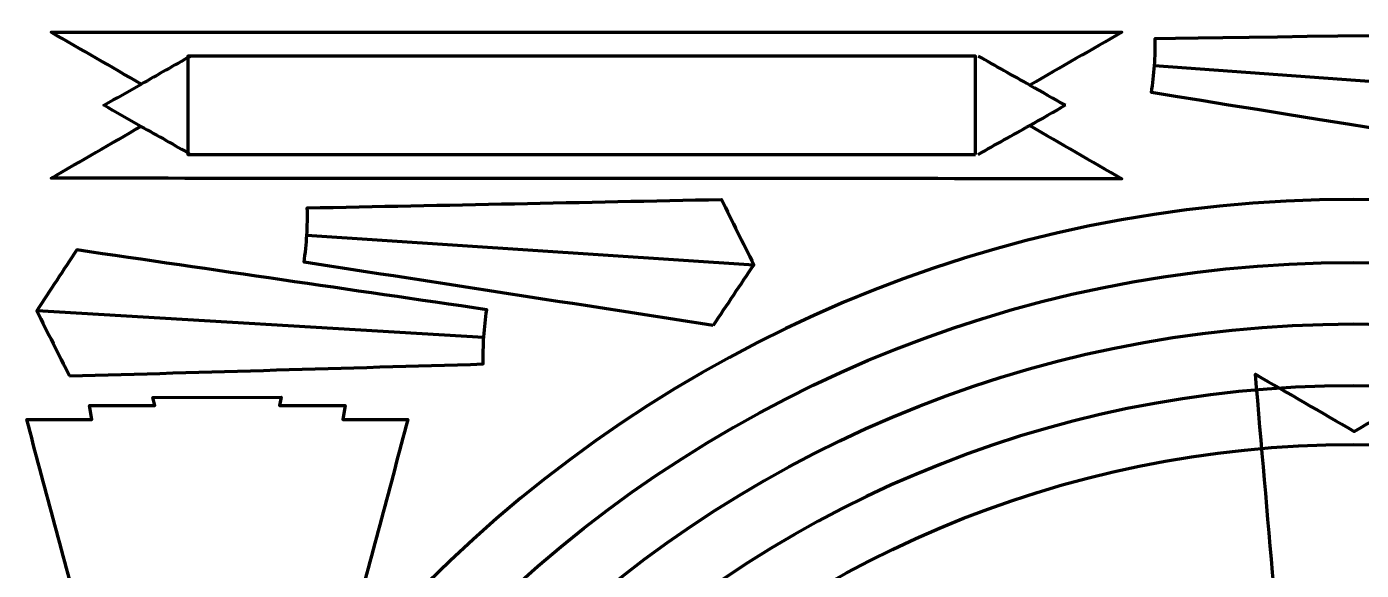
# Model space of a CAD drawing. Header units: inches. Extents: x -151 to 18, y -59 to 24.
# Drawn here: x -70.1 to -52.99, y 17.15 to 24.12 of the extents above; entities that cross this region are included whole.
import ezdxf

# ---------------------------------------------------------------- set-up
doc = ezdxf.new("R2010")
doc.units = ezdxf.units.IN
doc.header["$MEASUREMENT"] = 0
doc.layers.add('Layer 1', color=7, linetype='Continuous')

msp = doc.modelspace()

# ---------------------------------------------------------------- linework, layer by layer
at = {"layer": 'Layer 1', "color": 7}
for points, knots in [([(-56.782, 23.113), (-56.934, 23.201), (-57.086, 23.286), (-57.237, 23.371), (-57.237, 23.371), (-56.844, 23.598), (-56.451, 23.825), (-56.057, 24.052), (-56.057, 24.052), (-56.057, 24.052), (-69.79, 24.052), (-69.79, 24.052), (-69.79, 24.052), (-69.404, 23.83), (-69.019, 23.607), (-68.633, 23.384), (-68.633, 23.384), (-68.793, 23.294), (-68.952, 23.204), (-69.112, 23.113), (-69.112, 23.113), (-68.958, 23.023), (-68.798, 22.933), (-68.637, 22.843), (-68.637, 22.843), (-69.021, 22.621), (-69.405, 22.399), (-69.79, 22.177), (-69.79, 22.177), (-65.212, 22.175), (-60.635, 22.173), (-56.057, 22.171), (-56.057, 22.171), (-56.452, 22.399), (-56.846, 22.627), (-57.24, 22.854), (-57.24, 22.854), (-57.087, 22.939), (-56.935, 23.025), (-56.782, 23.113)], [0, 0, 0, 0, 0.090909, 0.090909, 0.090909, 0.090909, 0.181818, 0.181818, 0.181818, 0.181818, 0.272727, 0.272727, 0.272727, 0.272727, 0.363636, 0.363636, 0.363636, 0.363636, 0.454545, 0.454545, 0.454545, 0.454545, 0.545455, 0.545455, 0.545455, 0.545455, 0.636364, 0.636364, 0.636364, 0.636364, 0.727273, 0.727273, 0.727273, 0.727273, 0.818182, 0.818182, 0.818182, 0.818182, 1, 1, 1, 1]), ([(-45.215, 21.587), (-45.428, 22.027), (-45.642, 22.468), (-45.856, 22.909), (-45.856, 22.909), (-45.856, 22.909), (-45.03, 24.121), (-45.03, 24.121), (-45.03, 24.121), (-45.097, 24.12), (-53.006, 24.008), (-55.63, 23.971), (-55.63, 23.971), (-55.628, 23.855), (-55.631, 23.739), (-55.64, 23.623), (-55.64, 23.623), (-55.647, 23.507), (-55.66, 23.392), (-55.679, 23.276), (-55.679, 23.276), (-52.513, 22.765), (-45.281, 21.597), (-45.215, 21.587)], [0, 0, 0, 0, 0.142857, 0.142857, 0.142857, 0.142857, 0.285714, 0.285714, 0.285714, 0.285714, 0.428571, 0.428571, 0.428571, 0.428571, 0.571429, 0.571429, 0.571429, 0.571429, 0.714286, 0.714286, 0.714286, 0.714286, 1, 1, 1, 1]), ([(-57.937, 22.483), (-57.937, 22.483), (-68.035, 22.483), (-68.035, 22.483), (-68.035, 22.483), (-68.035, 22.483), (-68.035, 23.745), (-68.035, 23.745), (-68.035, 23.745), (-68.035, 23.745), (-57.937, 23.745), (-57.937, 23.745), (-57.937, 23.745), (-57.937, 23.745), (-57.937, 22.483), (-57.937, 22.483)], [0, 0, 0, 0, 0.2, 0.2, 0.2, 0.2, 0.4, 0.4, 0.4, 0.4, 0.6, 0.6, 0.6, 0.6, 1, 1, 1, 1]), ([(-61.299, 20.29), (-61.126, 20.549), (-60.952, 20.808), (-60.779, 21.067), (-60.779, 21.067), (-60.916, 21.347), (-61.055, 21.626), (-61.192, 21.906), (-61.192, 21.906), (-62.963, 21.869), (-64.733, 21.833), (-66.503, 21.797), (-66.503, 21.797), (-66.503, 21.797), (-66.504, 21.796), (-66.504, 21.796), (-66.504, 21.796), (-66.501, 21.68), (-66.503, 21.564), (-66.509, 21.448), (-66.509, 21.448), (-66.516, 21.333), (-66.528, 21.216), (-66.545, 21.101), (-66.545, 21.101), (-64.797, 20.831), (-63.047, 20.56), (-61.299, 20.29)], [0, 0, 0, 0, 0.125, 0.125, 0.125, 0.125, 0.25, 0.25, 0.25, 0.25, 0.375, 0.375, 0.375, 0.375, 0.5, 0.5, 0.5, 0.5, 0.625, 0.625, 0.625, 0.625, 0.75, 0.75, 0.75, 0.75, 1, 1, 1, 1]), ([(-69.554, 19.642), (-69.693, 19.92), (-69.834, 20.199), (-69.973, 20.477), (-69.973, 20.477), (-69.802, 20.737), (-69.63, 20.998), (-69.459, 21.258), (-69.459, 21.258), (-67.706, 21.002), (-65.955, 20.746), (-64.202, 20.491), (-64.202, 20.491), (-64.202, 20.491), (-64.202, 20.49), (-64.202, 20.49), (-64.202, 20.49), (-64.219, 20.376), (-64.231, 20.26), (-64.24, 20.144), (-64.24, 20.144), (-64.247, 20.028), (-64.249, 19.911), (-64.247, 19.795), (-64.247, 19.795), (-66.015, 19.744), (-67.785, 19.692), (-69.554, 19.642)], [0, 0, 0, 0, 0.125, 0.125, 0.125, 0.125, 0.25, 0.25, 0.25, 0.25, 0.375, 0.375, 0.375, 0.375, 0.5, 0.5, 0.5, 0.5, 0.625, 0.625, 0.625, 0.625, 0.75, 0.75, 0.75, 0.75, 1, 1, 1, 1]), ([(-66.497, 16.542), (-66.497, 16.542), (-65.894, 16.542), (-65.894, 16.542), (-65.894, 16.542), (-65.667, 17.389), (-65.44, 18.237), (-65.213, 19.084), (-65.213, 19.084), (-65.213, 19.084), (-66.049, 19.084), (-66.049, 19.084), (-66.049, 19.084), (-66.049, 19.084), (-66.018, 19.262), (-66.018, 19.262), (-66.018, 19.262), (-66.018, 19.262), (-66.862, 19.262), (-66.862, 19.262), (-66.862, 19.262), (-66.862, 19.262), (-66.838, 19.37), (-66.838, 19.37), (-66.838, 19.37), (-66.838, 19.37), (-68.484, 19.367), (-68.484, 19.367), (-68.484, 19.367), (-68.484, 19.367), (-68.459, 19.262), (-68.459, 19.262), (-68.459, 19.262), (-68.459, 19.262), (-69.297, 19.262), (-69.297, 19.262), (-69.297, 19.262), (-69.297, 19.262), (-69.266, 19.084), (-69.266, 19.084), (-69.266, 19.084), (-69.266, 19.084), (-70.102, 19.084), (-70.102, 19.084), (-70.102, 19.084), (-69.875, 18.237), (-69.647, 17.389), (-69.421, 16.542), (-69.421, 16.542), (-69.421, 16.542), (-68.818, 16.542), (-68.818, 16.542), (-68.818, 16.542), (-68.818, 16.542), (-68.64, 15.532), (-68.64, 15.532), (-68.64, 15.532), (-68.64, 15.532), (-68.15, 15.532), (-68.15, 15.532), (-68.15, 15.532), (-68.15, 15.532), (-68.06, 14.522), (-68.06, 14.522), (-68.06, 14.522), (-68.06, 14.522), (-67.263, 14.522), (-67.263, 14.522), (-67.263, 14.522), (-67.263, 14.522), (-67.174, 15.532), (-67.174, 15.532), (-67.174, 15.532), (-67.174, 15.532), (-66.675, 15.532), (-66.675, 15.532), (-66.675, 15.532), (-66.675, 15.532), (-66.497, 16.542), (-66.497, 16.542)], [0, 0, 0, 0, 0.047619, 0.047619, 0.047619, 0.047619, 0.095238, 0.095238, 0.095238, 0.095238, 0.142857, 0.142857, 0.142857, 0.142857, 0.190476, 0.190476, 0.190476, 0.190476, 0.238095, 0.238095, 0.238095, 0.238095, 0.285714, 0.285714, 0.285714, 0.285714, 0.333333, 0.333333, 0.333333, 0.333333, 0.380952, 0.380952, 0.380952, 0.380952, 0.428571, 0.428571, 0.428571, 0.428571, 0.47619, 0.47619, 0.47619, 0.47619, 0.52381, 0.52381, 0.52381, 0.52381, 0.571429, 0.571429, 0.571429, 0.571429, 0.619048, 0.619048, 0.619048, 0.619048, 0.666667, 0.666667, 0.666667, 0.666667, 0.714286, 0.714286, 0.714286, 0.714286, 0.761905, 0.761905, 0.761905, 0.761905, 0.809524, 0.809524, 0.809524, 0.809524, 0.857143, 0.857143, 0.857143, 0.857143, 0.904762, 0.904762, 0.904762, 0.904762, 1, 1, 1, 1])]:
    msp.add_open_spline(points, degree=3, knots=knots, dxfattribs=at)
at = {"layer": 'Layer 1', "color": 240, "lineweight": 70}
for points, knots in [([(-56.782, 23.113), (-56.934, 23.201), (-57.086, 23.286), (-57.237, 23.371), (-57.237, 23.371), (-56.844, 23.598), (-56.451, 23.825), (-56.057, 24.052), (-56.057, 24.052), (-56.057, 24.052), (-69.79, 24.052), (-69.79, 24.052), (-69.79, 24.052), (-69.404, 23.83), (-69.019, 23.607), (-68.633, 23.384), (-68.633, 23.384), (-68.793, 23.294), (-68.952, 23.204), (-69.112, 23.113), (-69.112, 23.113), (-68.958, 23.023), (-68.798, 22.933), (-68.637, 22.843), (-68.637, 22.843), (-69.021, 22.621), (-69.405, 22.399), (-69.79, 22.177), (-69.79, 22.177), (-65.212, 22.175), (-60.635, 22.173), (-56.057, 22.171), (-56.057, 22.171), (-56.452, 22.399), (-56.846, 22.627), (-57.24, 22.854), (-57.24, 22.854), (-57.087, 22.939), (-56.935, 23.025), (-56.782, 23.113)], [0, 0, 0, 0, 0.090909, 0.090909, 0.090909, 0.090909, 0.181818, 0.181818, 0.181818, 0.181818, 0.272727, 0.272727, 0.272727, 0.272727, 0.363636, 0.363636, 0.363636, 0.363636, 0.454545, 0.454545, 0.454545, 0.454545, 0.545455, 0.545455, 0.545455, 0.545455, 0.636364, 0.636364, 0.636364, 0.636364, 0.727273, 0.727273, 0.727273, 0.727273, 0.818182, 0.818182, 0.818182, 0.818182, 1, 1, 1, 1]), ([(-45.215, 21.587), (-45.428, 22.027), (-45.642, 22.468), (-45.856, 22.909), (-45.856, 22.909), (-45.856, 22.909), (-45.03, 24.121), (-45.03, 24.121), (-45.03, 24.121), (-45.097, 24.12), (-53.006, 24.008), (-55.63, 23.971), (-55.63, 23.971), (-55.628, 23.855), (-55.631, 23.739), (-55.64, 23.623), (-55.64, 23.623), (-55.647, 23.507), (-55.66, 23.392), (-55.679, 23.276), (-55.679, 23.276), (-52.513, 22.765), (-45.281, 21.597), (-45.215, 21.587)], [0, 0, 0, 0, 0.142857, 0.142857, 0.142857, 0.142857, 0.285714, 0.285714, 0.285714, 0.285714, 0.428571, 0.428571, 0.428571, 0.428571, 0.571429, 0.571429, 0.571429, 0.571429, 0.714286, 0.714286, 0.714286, 0.714286, 1, 1, 1, 1]), ([(-57.937, 22.483), (-57.937, 22.483), (-68.035, 22.483), (-68.035, 22.483), (-68.035, 22.483), (-68.035, 22.483), (-68.035, 23.745), (-68.035, 23.745), (-68.035, 23.745), (-68.035, 23.745), (-57.937, 23.745), (-57.937, 23.745), (-57.937, 23.745), (-57.937, 23.745), (-57.937, 22.483), (-57.937, 22.483)], [0, 0, 0, 0, 0.2, 0.2, 0.2, 0.2, 0.4, 0.4, 0.4, 0.4, 0.6, 0.6, 0.6, 0.6, 1, 1, 1, 1]), ([(-61.299, 20.29), (-61.126, 20.549), (-60.952, 20.808), (-60.779, 21.067), (-60.779, 21.067), (-60.916, 21.347), (-61.055, 21.626), (-61.192, 21.906), (-61.192, 21.906), (-62.963, 21.869), (-64.733, 21.833), (-66.503, 21.797), (-66.503, 21.797), (-66.503, 21.797), (-66.504, 21.796), (-66.504, 21.796), (-66.504, 21.796), (-66.501, 21.68), (-66.503, 21.564), (-66.509, 21.448), (-66.509, 21.448), (-66.516, 21.333), (-66.528, 21.216), (-66.545, 21.101), (-66.545, 21.101), (-64.797, 20.831), (-63.047, 20.56), (-61.299, 20.29)], [0, 0, 0, 0, 0.125, 0.125, 0.125, 0.125, 0.25, 0.25, 0.25, 0.25, 0.375, 0.375, 0.375, 0.375, 0.5, 0.5, 0.5, 0.5, 0.625, 0.625, 0.625, 0.625, 0.75, 0.75, 0.75, 0.75, 1, 1, 1, 1]), ([(-69.554, 19.642), (-69.693, 19.92), (-69.834, 20.199), (-69.973, 20.477), (-69.973, 20.477), (-69.802, 20.737), (-69.63, 20.998), (-69.459, 21.258), (-69.459, 21.258), (-67.706, 21.002), (-65.955, 20.746), (-64.202, 20.491), (-64.202, 20.491), (-64.202, 20.491), (-64.202, 20.49), (-64.202, 20.49), (-64.202, 20.49), (-64.219, 20.376), (-64.231, 20.26), (-64.24, 20.144), (-64.24, 20.144), (-64.247, 20.028), (-64.249, 19.911), (-64.247, 19.795), (-64.247, 19.795), (-66.015, 19.744), (-67.785, 19.692), (-69.554, 19.642)], [0, 0, 0, 0, 0.125, 0.125, 0.125, 0.125, 0.25, 0.25, 0.25, 0.25, 0.375, 0.375, 0.375, 0.375, 0.5, 0.5, 0.5, 0.5, 0.625, 0.625, 0.625, 0.625, 0.75, 0.75, 0.75, 0.75, 1, 1, 1, 1]), ([(-66.497, 16.542), (-66.497, 16.542), (-65.894, 16.542), (-65.894, 16.542), (-65.894, 16.542), (-65.667, 17.389), (-65.44, 18.237), (-65.213, 19.084), (-65.213, 19.084), (-65.213, 19.084), (-66.049, 19.084), (-66.049, 19.084), (-66.049, 19.084), (-66.049, 19.084), (-66.018, 19.262), (-66.018, 19.262), (-66.018, 19.262), (-66.018, 19.262), (-66.862, 19.262), (-66.862, 19.262), (-66.862, 19.262), (-66.862, 19.262), (-66.838, 19.37), (-66.838, 19.37), (-66.838, 19.37), (-66.838, 19.37), (-68.484, 19.367), (-68.484, 19.367), (-68.484, 19.367), (-68.484, 19.367), (-68.459, 19.262), (-68.459, 19.262), (-68.459, 19.262), (-68.459, 19.262), (-69.297, 19.262), (-69.297, 19.262), (-69.297, 19.262), (-69.297, 19.262), (-69.266, 19.084), (-69.266, 19.084), (-69.266, 19.084), (-69.266, 19.084), (-70.102, 19.084), (-70.102, 19.084), (-70.102, 19.084), (-69.875, 18.237), (-69.647, 17.389), (-69.421, 16.542), (-69.421, 16.542), (-69.421, 16.542), (-68.818, 16.542), (-68.818, 16.542), (-68.818, 16.542), (-68.818, 16.542), (-68.64, 15.532), (-68.64, 15.532), (-68.64, 15.532), (-68.64, 15.532), (-68.15, 15.532), (-68.15, 15.532), (-68.15, 15.532), (-68.15, 15.532), (-68.06, 14.522), (-68.06, 14.522), (-68.06, 14.522), (-68.06, 14.522), (-67.263, 14.522), (-67.263, 14.522), (-67.263, 14.522), (-67.263, 14.522), (-67.174, 15.532), (-67.174, 15.532), (-67.174, 15.532), (-67.174, 15.532), (-66.675, 15.532), (-66.675, 15.532), (-66.675, 15.532), (-66.675, 15.532), (-66.497, 16.542), (-66.497, 16.542)], [0, 0, 0, 0, 0.047619, 0.047619, 0.047619, 0.047619, 0.095238, 0.095238, 0.095238, 0.095238, 0.142857, 0.142857, 0.142857, 0.142857, 0.190476, 0.190476, 0.190476, 0.190476, 0.238095, 0.238095, 0.238095, 0.238095, 0.285714, 0.285714, 0.285714, 0.285714, 0.333333, 0.333333, 0.333333, 0.333333, 0.380952, 0.380952, 0.380952, 0.380952, 0.428571, 0.428571, 0.428571, 0.428571, 0.47619, 0.47619, 0.47619, 0.47619, 0.52381, 0.52381, 0.52381, 0.52381, 0.571429, 0.571429, 0.571429, 0.571429, 0.619048, 0.619048, 0.619048, 0.619048, 0.666667, 0.666667, 0.666667, 0.666667, 0.714286, 0.714286, 0.714286, 0.714286, 0.761905, 0.761905, 0.761905, 0.761905, 0.809524, 0.809524, 0.809524, 0.809524, 0.857143, 0.857143, 0.857143, 0.857143, 0.904762, 0.904762, 0.904762, 0.904762, 1, 1, 1, 1])]:
    msp.add_open_spline(points, degree=3, knots=knots, dxfattribs=at)
at = {"layer": 'Layer 1', "color": 114, "lineweight": 70}
for points in [[(-67.998, 23.744), (-68.21, 23.624), (-68.422, 23.504), (-68.633, 23.384)], [(-57.237, 23.371), (-57.458, 23.494), (-57.679, 23.617), (-57.9, 23.744)], [(-55.64, 23.623), (-55.64, 23.623), (-45.856, 22.909), (-45.856, 22.909)], [(-68.637, 22.843), (-68.421, 22.723), (-68.204, 22.603), (-67.998, 22.482)], [(-57.9, 22.482), (-57.68, 22.609), (-57.46, 22.731), (-57.24, 22.854)], [(-66.509, 21.448), (-66.509, 21.448), (-60.779, 21.067), (-60.779, 21.067)], [(-69.968, 20.479), (-69.968, 20.479), (-64.246, 20.138), (-64.246, 20.138)]]:
    msp.add_open_spline(points, degree=3, dxfattribs=at)
at = {"layer": 'Layer 1', "color": 7, "lineweight": 70}
msp.add_open_spline([(-36.299, 5.116), (-36.299, 5.116), (-36.299, -10.879), (-36.299, -10.879), (-36.299, -10.879), (-41.895, -13.197), (-47.49, -15.515), (-53.085, -17.833), (-53.085, -17.833), (-58.683, -15.51), (-64.281, -13.188), (-69.878, -10.865), (-69.878, -10.865), (-69.878, -10.865), (-69.878, 5.116), (-69.878, 5.116), (-69.878, 5.116), (-69.878, 14.389), (-62.361, 21.906), (-53.089, 21.906), (-53.089, 21.906), (-43.816, 21.906), (-36.299, 14.389), (-36.299, 5.116)], degree=3, knots=[0, 0, 0, 0, 0.142857, 0.142857, 0.142857, 0.142857, 0.285714, 0.285714, 0.285714, 0.285714, 0.428571, 0.428571, 0.428571, 0.428571, 0.571429, 0.571429, 0.571429, 0.571429, 0.714286, 0.714286, 0.714286, 0.714286, 1, 1, 1, 1], dxfattribs=at)
at = {"layer": 'Layer 1', "color": 114, "lineweight": 70}
for points, knots in [([(-69.07, 5.116), (-69.07, 13.943), (-61.915, 21.098), (-53.089, 21.098), (-53.089, 21.098), (-44.263, 21.098), (-37.107, 13.943), (-37.107, 5.116)], [0, 0, 0, 0, 0.333333, 0.333333, 0.333333, 0.333333, 1, 1, 1, 1]), ([(-68.28, 5.116), (-68.28, 13.506), (-61.479, 20.308), (-53.089, 20.308), (-53.089, 20.308), (-44.699, 20.308), (-37.898, 13.506), (-37.898, 5.116)], [0, 0, 0, 0, 0.333333, 0.333333, 0.333333, 0.333333, 1, 1, 1, 1]), ([(-38.69, 5.117), (-38.69, 13.069), (-45.137, 19.515), (-53.089, 19.515), (-53.089, 19.515), (-61.041, 19.515), (-67.487, 13.069), (-67.487, 5.117), (-67.487, 5.117), (-67.487, 5.117), (-67.487, 5.117), (-67.487, 5.117), (-67.487, 5.117), (-67.487, 5.117), (-67.487, 5.121), (-67.487, 5.121), (-67.487, 5.121), (-67.487, 5.121), (-67.487, -10.861), (-67.487, -10.861), (-67.487, -10.861), (-67.487, -10.861), (-66.709, -10.861), (-66.709, -10.861), (-66.709, -10.861), (-66.709, -10.861), (-66.709, 5.121), (-66.709, 5.121)], [0, 0, 0, 0, 0.125, 0.125, 0.125, 0.125, 0.25, 0.25, 0.25, 0.25, 0.375, 0.375, 0.375, 0.375, 0.5, 0.5, 0.5, 0.5, 0.625, 0.625, 0.625, 0.625, 0.75, 0.75, 0.75, 0.75, 1, 1, 1, 1]), ([(-53.431, 9.121), (-53.657, 11.731), (-53.884, 14.341), (-54.111, 16.951), (-54.111, 16.951), (-54.189, 17.855), (-54.268, 18.76), (-54.346, 19.664), (-54.346, 19.664), (-53.924, 19.419), (-53.501, 19.175), (-53.078, 18.929), (-53.078, 18.929), (-52.654, 19.175), (-52.23, 19.419), (-51.806, 19.664), (-51.806, 19.664), (-52.114, 16.151), (-52.422, 12.638), (-52.732, 9.123)], [0, 0, 0, 0, 0.166667, 0.166667, 0.166667, 0.166667, 0.333333, 0.333333, 0.333333, 0.333333, 0.5, 0.5, 0.5, 0.5, 0.666667, 0.666667, 0.666667, 0.666667, 1, 1, 1, 1]), ([(-66.709, 5.117), (-66.709, 12.653), (-60.625, 18.762), (-53.089, 18.762), (-53.089, 18.762), (-45.553, 18.762), (-39.443, 12.653), (-39.443, 5.117)], [0, 0, 0, 0, 0.333333, 0.333333, 0.333333, 0.333333, 1, 1, 1, 1])]:
    msp.add_open_spline(points, degree=3, knots=knots, dxfattribs=at)

doc.saveas('drawing.dxf')
